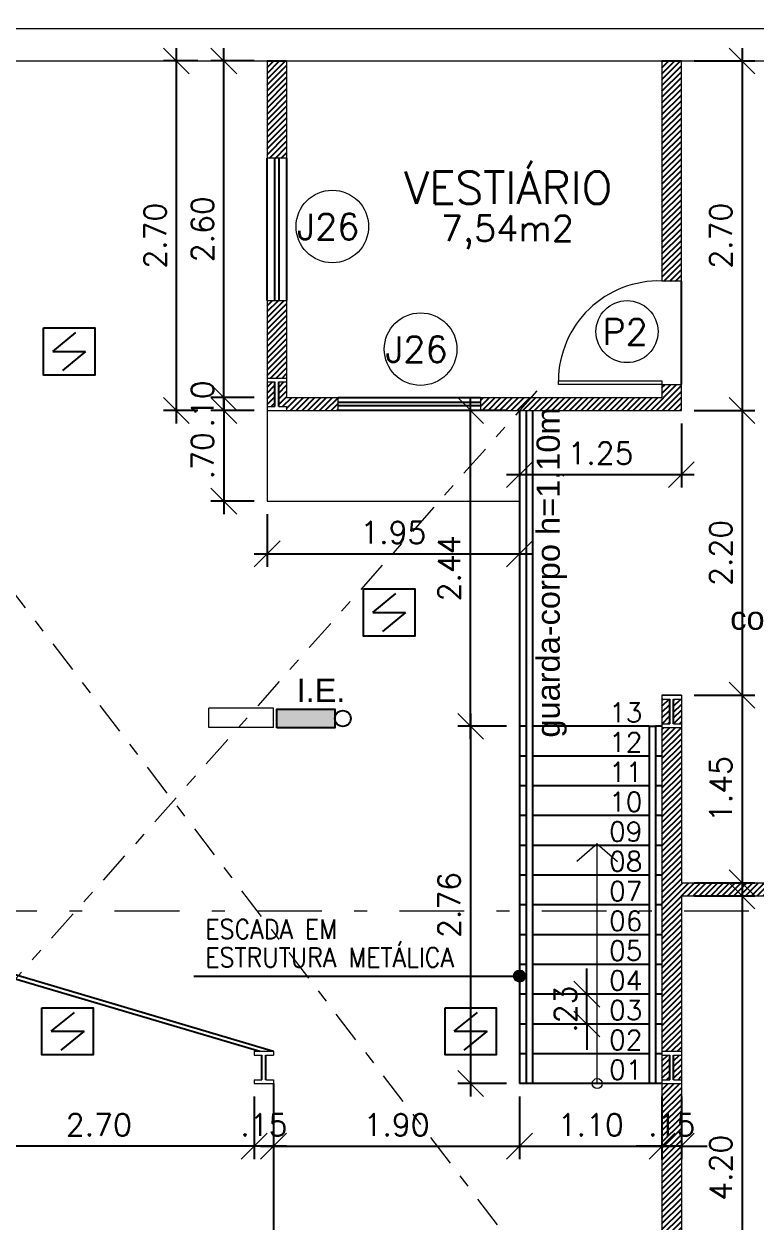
# Model space of a CAD drawing. Header units: millimetres. Extents: x 521 to 1055, y 261 to 520.
# Drawn here: x 747.02 to 752.68, y 495.5 to 504.75 of the extents above; entities that cross this region are included whole.
import ezdxf
from ezdxf.enums import TextEntityAlignment as Align

# ---------------------------------------------------------------- set-up
doc = ezdxf.new("R2010")
doc.units = ezdxf.units.MM
for name, pattern in [('CONTINU', [0]), ('DASHDOT', [1, 0.5, -0.25, 0, -0.25]), ('DASHDOTX2', [2, 1, -0.5, 0, -0.5])]:
    doc.linetypes.add(name, pattern=pattern)
doc.layers.add('0.1', color=8, linetype='Continuous', lineweight=13)
doc.layers.add('ppci', color=8, linetype='Continuous')
doc.styles.add('80X50', font='romans.shx')
doc.styles.add('ROMANS', font='romans')
doc.styles.get("Standard").update_dxf_attribs({"font": 'romans.shx'})
doc.styles.add('STYLE1', font='sanss___.ttf')
doc.dimstyles.new('Fares Eng - 50', dxfattribs={"dimscale": 2, "dimtxt": 0.085, "dimasz": 0.1, "dimexe": 0.05, "dimexo": 0.05, "dimgap": 0.04, "dimtad": 1, "dimzin": 4, "dimdsep": 46, "dimtxsty": 'ROMANS', "dimblk1": 'OBLIQUE', "dimblk2": 'OBLIQUE', "dimsah": 1, "dimcen": 0.05, "dimdle": 0.05, "dimclrd": 8, "dimclre": 8, "dimclrt": 8, "dimaunit": 1, "dimadec": 0, "dimazin": 0, "dimtfac": 1, "dimtix": 1, "dimtmove": 2, "dimatfit": 0, "dimldrblk": 'OPEN90', "dimfxl": 1, "dimtolj": 1, "dimtzin": 0, "dimarcsym": 0})

# ---------------------------------------------------------------- blocks, each defined once
blk = doc.blocks.new('_OBLIQUE')
at = {"color": 0, "linetype": 'ByBlock'}
blk.add_line((-0.5, -0.5), (0.5, 0.5), dxfattribs=at)
blk = doc.blocks.new('*D3543')
at = {"layer": '0.1', "color": 8, "linetype": 'CONTINU', "lineweight": -2, "transparency": 16777216}
for p, q in [((748.8027, 496.4669), (748.8027, 495.9832)), ((748.9527, 496.4669), (748.9527, 495.9832)), ((748.8027, 496.0832), (748.6027, 496.0832)), ((748.9527, 496.0832), (748.8027, 496.0832)), ((748.9527, 496.0832), (749.1527, 496.0832))]:
    blk.add_line(p, q, dxfattribs=at)
at = {"layer": 'DEFPOINTS', "color": 0, "linetype": 'CONTINU', "lineweight": -2, "transparency": 16777216}
for p in [(748.8027, 496.5669), (748.9527, 496.5669), (748.8027, 496.0832)]:
    blk.add_point(p, dxfattribs=at)
at = {"layer": '0.1', "color": 8, "linetype": 'CONTINU', "lineweight": -2, "transparency": 16777216, "xscale": 0.2, "yscale": 0.2, "zscale": 0.2}
blk.add_blockref('_OBLIQUE', (748.8027, 496.0832), dxfattribs=at)
at = {"layer": '0.1', "color": 8, "linetype": 'CONTINU', "lineweight": -2, "transparency": 16777216, "xscale": 0.2, "yscale": 0.2, "zscale": 0.2, "rotation": 180}
blk.add_blockref('_OBLIQUE', (748.9527, 496.0832), dxfattribs=at)
at = {"layer": '0.1', "color": 8, "linetype": 'CONTINU', "lineweight": -2, "transparency": 16777216, "insert": (748.8777, 496.2482), "char_height": 0.17, "attachment_point": 5, "style": 'ROMANS'}
blk.add_mtext('\\A1;.15', dxfattribs=at)
blk = doc.blocks.new('_Open90')
at = {"color": 0, "linetype": 'ByBlock', "lineweight": -2}
for p, q in [((-0.5, 0.5), (0, 0)), ((0, 0), (-1, 0)), ((0, 0), (-0.5, -0.5))]:
    blk.add_line(p, q, dxfattribs=at)
blk = doc.blocks.new('*D3544')
at = {"layer": '0.1', "color": 8, "linetype": 'CONTINU', "lineweight": -2, "transparency": 16777216}
for p, q in [((746.2527, 496.4669), (746.2527, 495.9832)), ((748.9527, 496.4669), (748.9527, 495.9832)), ((749.0527, 496.0832), (746.1527, 496.0832))]:
    blk.add_line(p, q, dxfattribs=at)
at = {"layer": 'DEFPOINTS', "color": 0, "linetype": 'CONTINU', "lineweight": -2, "transparency": 16777216}
for p in [(746.2527, 496.5669), (748.9527, 496.5669), (746.2527, 496.0832)]:
    blk.add_point(p, dxfattribs=at)
at = {"layer": '0.1', "color": 8, "linetype": 'CONTINU', "lineweight": -2, "transparency": 16777216, "xscale": 0.2, "yscale": 0.2, "zscale": 0.2, "rotation": 180}
blk.add_blockref('_OBLIQUE', (746.2527, 496.0832), dxfattribs=at)
at = {"layer": '0.1', "color": 8, "linetype": 'CONTINU', "lineweight": -2, "transparency": 16777216, "xscale": 0.2, "yscale": 0.2, "zscale": 0.2}
blk.add_blockref('_OBLIQUE', (748.9527, 496.0832), dxfattribs=at)
at = {"layer": '0.1', "color": 8, "linetype": 'CONTINU', "lineweight": -2, "transparency": 16777216, "insert": (747.6027, 496.2482), "char_height": 0.17, "attachment_point": 5, "style": 'ROMANS'}
blk.add_mtext('\\A1;2.70', dxfattribs=at)
blk = doc.blocks.new('*D3551')
at = {"layer": '0.1', "color": 8, "linetype": 'CONTINU', "lineweight": -2, "transparency": 16777216}
for p, q in [((748.9527, 496.4669), (748.9527, 495.9832)), ((750.8527, 496.4669), (750.8527, 495.9832)), ((748.8527, 496.0832), (750.9527, 496.0832))]:
    blk.add_line(p, q, dxfattribs=at)
at = {"layer": 'DEFPOINTS', "color": 0, "linetype": 'CONTINU', "lineweight": -2, "transparency": 16777216}
for p in [(748.9527, 496.5669), (750.8527, 496.5669), (750.8527, 496.0832)]:
    blk.add_point(p, dxfattribs=at)
at = {"layer": '0.1', "color": 8, "linetype": 'CONTINU', "lineweight": -2, "transparency": 16777216, "xscale": 0.2, "yscale": 0.2, "zscale": 0.2, "rotation": 180}
blk.add_blockref('_OBLIQUE', (748.9527, 496.0832), dxfattribs=at)
at = {"layer": '0.1', "color": 8, "linetype": 'CONTINU', "lineweight": -2, "transparency": 16777216, "xscale": 0.2, "yscale": 0.2, "zscale": 0.2}
blk.add_blockref('_OBLIQUE', (750.8527, 496.0832), dxfattribs=at)
at = {"layer": '0.1', "color": 8, "linetype": 'CONTINU', "lineweight": -2, "transparency": 16777216, "insert": (749.9027, 496.2482), "char_height": 0.17, "attachment_point": 5, "style": 'ROMANS'}
blk.add_mtext('\\A1;1.90', dxfattribs=at)
blk = doc.blocks.new('*D3552')
at = {"layer": '0.1', "color": 8, "linetype": 'CONTINU', "lineweight": -2, "transparency": 16777216}
for p, q in [((751.9527, 496.4669), (751.9527, 495.9832)), ((752.1027, 496.4669), (752.1027, 495.9832)), ((751.9527, 496.0832), (751.7527, 496.0832)), ((752.1027, 496.0832), (751.9527, 496.0832)), ((752.1027, 496.0832), (752.3027, 496.0832))]:
    blk.add_line(p, q, dxfattribs=at)
at = {"layer": 'DEFPOINTS', "color": 0, "linetype": 'CONTINU', "lineweight": -2, "transparency": 16777216}
for p in [(751.9527, 496.5669), (752.1027, 496.5669), (751.9527, 496.0832)]:
    blk.add_point(p, dxfattribs=at)
at = {"layer": '0.1', "color": 8, "linetype": 'CONTINU', "lineweight": -2, "transparency": 16777216, "xscale": 0.2, "yscale": 0.2, "zscale": 0.2}
blk.add_blockref('_OBLIQUE', (751.9527, 496.0832), dxfattribs=at)
at = {"layer": '0.1', "color": 8, "linetype": 'CONTINU', "lineweight": -2, "transparency": 16777216, "xscale": 0.2, "yscale": 0.2, "zscale": 0.2, "rotation": 180}
blk.add_blockref('_OBLIQUE', (752.1027, 496.0832), dxfattribs=at)
at = {"layer": '0.1', "color": 8, "linetype": 'CONTINU', "lineweight": -2, "transparency": 16777216, "insert": (752.0277, 496.2482), "char_height": 0.17, "attachment_point": 5, "style": 'ROMANS'}
blk.add_mtext('\\A1;.15', dxfattribs=at)
blk = doc.blocks.new('*D3553')
at = {"layer": '0.1', "color": 8, "linetype": 'CONTINU', "lineweight": -2, "transparency": 16777216}
for p, q in [((750.4746, 499.4269), (750.4746, 496.4669)), ((750.7527, 499.3269), (750.3746, 499.3269)), ((750.7527, 496.5669), (750.3746, 496.5669))]:
    blk.add_line(p, q, dxfattribs=at)
at = {"layer": 'DEFPOINTS', "color": 0, "linetype": 'CONTINU', "lineweight": -2, "transparency": 16777216}
for p in [(750.8527, 499.3269), (750.4746, 496.5669), (750.8527, 496.5669)]:
    blk.add_point(p, dxfattribs=at)
at = {"layer": '0.1', "color": 8, "linetype": 'CONTINU', "lineweight": -2, "transparency": 16777216, "xscale": 0.2, "yscale": 0.2, "zscale": 0.2}
for p, rotation in [((750.4746, 499.3269), 90), ((750.4746, 496.5669), 270)]:
    blk.add_blockref('_OBLIQUE', p, dxfattribs=dict(at, rotation=rotation))
at = {"layer": '0.1', "color": 8, "linetype": 'CONTINU', "lineweight": -2, "transparency": 16777216, "insert": (750.3096, 497.9469), "char_height": 0.17, "attachment_point": 5, "rotation": 90, "style": 'ROMANS'}
blk.add_mtext('\\A1;2.76', dxfattribs=at)
blk = doc.blocks.new('*D3554')
at = {"layer": '0.1', "color": 8, "lineweight": -2, "transparency": 16777216}
for p, q in [((750.4746, 499.2269), (750.4746, 501.8669)), ((750.7527, 501.7669), (750.3746, 501.7669)), ((750.7527, 499.3269), (750.3746, 499.3269))]:
    blk.add_line(p, q, dxfattribs=at)
at = {"layer": 'DEFPOINTS', "color": 0, "lineweight": -2, "transparency": 16777216}
for p in [(750.4746, 501.7669), (750.8527, 501.7669), (750.8527, 499.3269)]:
    blk.add_point(p, dxfattribs=at)
at = {"layer": '0.1', "color": 8, "lineweight": -2, "transparency": 16777216, "xscale": 0.2, "yscale": 0.2, "zscale": 0.2}
for p, rotation in [((750.4746, 501.7669), 90), ((750.4746, 499.3269), 270)]:
    blk.add_blockref('_OBLIQUE', p, dxfattribs=dict(at, rotation=rotation))
at = {"layer": '0.1', "color": 8, "transparency": 16777216, "insert": (750.3096, 500.5469), "char_height": 0.17, "attachment_point": 5, "rotation": 90, "style": 'ROMANS'}
blk.add_mtext('\\A1;2.44', dxfattribs=at)
blk = doc.blocks.new('*D3555')
at = {"layer": '0.1', "color": 8, "linetype": 'CONTINU', "lineweight": -2, "transparency": 16777216}
for p, q in [((750.8527, 496.4669), (750.8527, 495.9832)), ((751.9527, 496.4669), (751.9527, 495.9832)), ((750.7527, 496.0832), (752.0527, 496.0832))]:
    blk.add_line(p, q, dxfattribs=at)
at = {"layer": 'DEFPOINTS', "color": 0, "linetype": 'CONTINU', "lineweight": -2, "transparency": 16777216}
for p in [(750.8527, 496.5669), (751.9527, 496.5669), (751.9527, 496.0832)]:
    blk.add_point(p, dxfattribs=at)
at = {"layer": '0.1', "color": 8, "linetype": 'CONTINU', "lineweight": -2, "transparency": 16777216, "xscale": 0.2, "yscale": 0.2, "zscale": 0.2, "rotation": 180}
blk.add_blockref('_OBLIQUE', (750.8527, 496.0832), dxfattribs=at)
at = {"layer": '0.1', "color": 8, "linetype": 'CONTINU', "lineweight": -2, "transparency": 16777216, "xscale": 0.2, "yscale": 0.2, "zscale": 0.2}
blk.add_blockref('_OBLIQUE', (751.9527, 496.0832), dxfattribs=at)
at = {"layer": '0.1', "color": 8, "linetype": 'CONTINU', "lineweight": -2, "transparency": 16777216, "insert": (751.4027, 496.2482), "char_height": 0.17, "attachment_point": 5, "style": 'ROMANS'}
blk.add_mtext('\\A1;1.10', dxfattribs=at)
blk = doc.blocks.new('*D3556')
at = {"layer": '0.1', "color": 8, "linetype": 'CONTINU', "lineweight": -2, "transparency": 16777216}
for p, q in [((751.3723, 497.2569), (751.3723, 497.4569)), ((751.2824, 497.2569), (751.2723, 497.2569)), ((751.3723, 497.0269), (751.3723, 497.2569)), ((751.2824, 497.0269), (751.2723, 497.0269)), ((751.3723, 497.0269), (751.3723, 496.8269))]:
    blk.add_line(p, q, dxfattribs=at)
at = {"layer": 'DEFPOINTS', "color": 0, "linetype": 'CONTINU', "lineweight": -2, "transparency": 16777216}
for p in [(751.3723, 497.2569), (751.3824, 497.2569), (751.3824, 497.0269)]:
    blk.add_point(p, dxfattribs=at)
at = {"layer": '0.1', "color": 8, "linetype": 'CONTINU', "lineweight": -2, "transparency": 16777216, "xscale": 0.2, "yscale": 0.2, "zscale": 0.2}
for p, rotation in [((751.3723, 497.2569), 270), ((751.3723, 497.0269), 90)]:
    blk.add_blockref('_OBLIQUE', p, dxfattribs=dict(at, rotation=rotation))
at = {"layer": '0.1', "color": 8, "linetype": 'CONTINU', "lineweight": -2, "transparency": 16777216, "insert": (751.2073, 497.1419), "char_height": 0.17, "attachment_point": 5, "rotation": 90, "style": 'ROMANS'}
blk.add_mtext('\\A1;.23', dxfattribs=at)
blk = doc.blocks.new('*D3561')
at = {"layer": '0.1', "color": 8, "linetype": 'CONTINU', "lineweight": -2, "transparency": 16777216}
for p, q in [((752.5714, 498.1169), (752.5714, 493.7169)), ((752.2027, 498.0169), (752.6714, 498.0169)), ((752.2027, 493.8169), (752.6714, 493.8169))]:
    blk.add_line(p, q, dxfattribs=at)
at = {"layer": 'DEFPOINTS', "color": 0, "linetype": 'CONTINU', "lineweight": -2, "transparency": 16777216}
for p in [(752.1027, 498.0169), (752.1027, 493.8169), (752.5714, 493.8169)]:
    blk.add_point(p, dxfattribs=at)
at = {"layer": '0.1', "color": 8, "linetype": 'CONTINU', "lineweight": -2, "transparency": 16777216, "xscale": 0.2, "yscale": 0.2, "zscale": 0.2}
for p, rotation in [((752.5714, 498.0169), 90), ((752.5714, 493.8169), 270)]:
    blk.add_blockref('_OBLIQUE', p, dxfattribs=dict(at, rotation=rotation))
at = {"layer": '0.1', "color": 8, "linetype": 'CONTINU', "lineweight": -2, "transparency": 16777216, "insert": (752.4064, 495.9169), "char_height": 0.17, "attachment_point": 5, "rotation": 90, "style": 'ROMANS'}
blk.add_mtext('\\A1;4.20', dxfattribs=at)
blk = doc.blocks.new('*D3562')
at = {"layer": '0.1', "color": 8, "lineweight": -2, "transparency": 16777216}
for p, q in [((752.5714, 499.6669), (752.5714, 498.0169)), ((752.2027, 499.5669), (752.6714, 499.5669)), ((752.2027, 498.1169), (752.6714, 498.1169))]:
    blk.add_line(p, q, dxfattribs=at)
at = {"layer": 'DEFPOINTS', "color": 0, "lineweight": -2, "transparency": 16777216}
for p in [(752.1027, 499.5669), (752.1027, 498.1169), (752.5714, 498.1169)]:
    blk.add_point(p, dxfattribs=at)
at = {"layer": '0.1', "color": 8, "lineweight": -2, "transparency": 16777216, "xscale": 0.2, "yscale": 0.2, "zscale": 0.2}
for p, rotation in [((752.5714, 499.5669), 90), ((752.5714, 498.1169), 270)]:
    blk.add_blockref('_OBLIQUE', p, dxfattribs=dict(at, rotation=rotation))
at = {"layer": '0.1', "color": 8, "transparency": 16777216, "insert": (752.4064, 498.8419), "char_height": 0.17, "attachment_point": 5, "rotation": 90, "style": 'ROMANS'}
blk.add_mtext('\\A1;1.45', dxfattribs=at)
blk = doc.blocks.new('*D3563')
at = {"layer": '0.1', "color": 8, "linetype": 'CONTINU', "lineweight": -2, "transparency": 16777216}
for p, q in [((752.5714, 501.8669), (752.5714, 499.4669)), ((752.2027, 501.7669), (752.6714, 501.7669)), ((752.2027, 499.5669), (752.6714, 499.5669))]:
    blk.add_line(p, q, dxfattribs=at)
at = {"layer": 'DEFPOINTS', "color": 0, "linetype": 'CONTINU', "lineweight": -2, "transparency": 16777216}
for p in [(752.1027, 501.7669), (752.1027, 499.5669), (752.5714, 499.5669)]:
    blk.add_point(p, dxfattribs=at)
at = {"layer": '0.1', "color": 8, "linetype": 'CONTINU', "lineweight": -2, "transparency": 16777216, "xscale": 0.2, "yscale": 0.2, "zscale": 0.2}
for p, rotation in [((752.5714, 501.7669), 90), ((752.5714, 499.5669), 270)]:
    blk.add_blockref('_OBLIQUE', p, dxfattribs=dict(at, rotation=rotation))
at = {"layer": '0.1', "color": 8, "linetype": 'CONTINU', "lineweight": -2, "transparency": 16777216, "insert": (752.4064, 500.6669), "char_height": 0.17, "attachment_point": 5, "rotation": 90, "style": 'ROMANS'}
blk.add_mtext('\\A1;2.20', dxfattribs=at)
blk = doc.blocks.new('*D3564')
at = {"layer": '0.1', "color": 8, "linetype": 'CONTINU', "lineweight": -2, "transparency": 16777216}
for p, q in [((752.5714, 504.5669), (752.5714, 501.6669)), ((752.2027, 504.4669), (752.6714, 504.4669)), ((752.2027, 501.7669), (752.6714, 501.7669))]:
    blk.add_line(p, q, dxfattribs=at)
at = {"layer": 'DEFPOINTS', "color": 0, "linetype": 'CONTINU', "lineweight": -2, "transparency": 16777216}
for p in [(752.1027, 504.4669), (752.1027, 501.7669), (752.5714, 501.7669)]:
    blk.add_point(p, dxfattribs=at)
at = {"layer": '0.1', "color": 8, "linetype": 'CONTINU', "lineweight": -2, "transparency": 16777216, "xscale": 0.2, "yscale": 0.2, "zscale": 0.2}
for p, rotation in [((752.5714, 504.4669), 90), ((752.5714, 501.7669), 270)]:
    blk.add_blockref('_OBLIQUE', p, dxfattribs=dict(at, rotation=rotation))
at = {"layer": '0.1', "color": 8, "linetype": 'CONTINU', "lineweight": -2, "transparency": 16777216, "insert": (752.4064, 503.1169), "char_height": 0.17, "attachment_point": 5, "rotation": 90, "style": 'ROMANS'}
blk.add_mtext('\\A1;2.70', dxfattribs=at)
blk = doc.blocks.new('*D3565')
at = {"layer": '0.1', "color": 8, "linetype": 'CONTINU', "lineweight": -2, "transparency": 16777216}
for p, q in [((748.5686, 501.8669), (748.5686, 502.0669)), ((748.8027, 501.8669), (748.4686, 501.8669)), ((748.5686, 501.7669), (748.5686, 501.8669)), ((748.8027, 501.7669), (748.4686, 501.7669)), ((748.5686, 501.7669), (748.5686, 501.5669))]:
    blk.add_line(p, q, dxfattribs=at)
at = {"layer": 'DEFPOINTS', "color": 0, "linetype": 'CONTINU', "lineweight": -2, "transparency": 16777216}
for p in [(748.5686, 501.8669), (748.9027, 501.8669), (748.9027, 501.7669)]:
    blk.add_point(p, dxfattribs=at)
at = {"layer": '0.1', "color": 8, "linetype": 'CONTINU', "lineweight": -2, "transparency": 16777216, "xscale": 0.2, "yscale": 0.2, "zscale": 0.2}
for p, rotation in [((748.5686, 501.8669), 270), ((748.5686, 501.7669), 90)]:
    blk.add_blockref('_OBLIQUE', p, dxfattribs=dict(at, rotation=rotation))
at = {"layer": '0.1', "color": 8, "linetype": 'CONTINU', "lineweight": -2, "transparency": 16777216, "insert": (748.4036, 501.8169), "char_height": 0.17, "attachment_point": 5, "rotation": 90, "style": 'ROMANS'}
blk.add_mtext('\\A1;.10', dxfattribs=at)
blk = doc.blocks.new('*D3566')
at = {"layer": '0.1', "color": 8, "linetype": 'CONTINU', "lineweight": -2, "transparency": 16777216}
for p, q in [((748.5686, 501.7669), (748.5686, 504.5669)), ((748.8027, 504.4669), (748.4686, 504.4669)), ((748.8027, 501.8669), (748.4686, 501.8669))]:
    blk.add_line(p, q, dxfattribs=at)
at = {"layer": 'DEFPOINTS', "color": 0, "linetype": 'CONTINU', "lineweight": -2, "transparency": 16777216}
for p in [(748.5686, 504.4669), (748.9027, 504.4669), (748.9027, 501.8669)]:
    blk.add_point(p, dxfattribs=at)
at = {"layer": '0.1', "color": 8, "linetype": 'CONTINU', "lineweight": -2, "transparency": 16777216, "xscale": 0.2, "yscale": 0.2, "zscale": 0.2}
for p, rotation in [((748.5686, 504.4669), 90), ((748.5686, 501.8669), 270)]:
    blk.add_blockref('_OBLIQUE', p, dxfattribs=dict(at, rotation=rotation))
at = {"layer": '0.1', "color": 8, "linetype": 'CONTINU', "lineweight": -2, "transparency": 16777216, "insert": (748.4036, 503.1669), "char_height": 0.17, "attachment_point": 5, "rotation": 90, "style": 'ROMANS'}
blk.add_mtext('\\A1;2.60', dxfattribs=at)
blk = doc.blocks.new('*D3567')
at = {"layer": '0.1', "color": 8, "linetype": 'CONTINU', "lineweight": -2, "transparency": 16777216}
for p, q in [((748.5686, 501.8669), (748.5686, 500.9669)), ((748.8027, 501.7669), (748.4686, 501.7669)), ((748.8027, 501.0669), (748.4686, 501.0669))]:
    blk.add_line(p, q, dxfattribs=at)
at = {"layer": 'DEFPOINTS', "color": 0, "linetype": 'CONTINU', "lineweight": -2, "transparency": 16777216}
for p in [(748.9027, 501.7669), (748.5686, 501.0669), (748.9027, 501.0669)]:
    blk.add_point(p, dxfattribs=at)
at = {"layer": '0.1', "color": 8, "linetype": 'CONTINU', "lineweight": -2, "transparency": 16777216, "xscale": 0.2, "yscale": 0.2, "zscale": 0.2}
for p, rotation in [((748.5686, 501.7669), 90), ((748.5686, 501.0669), 270)]:
    blk.add_blockref('_OBLIQUE', p, dxfattribs=dict(at, rotation=rotation))
at = {"layer": '0.1', "color": 8, "linetype": 'CONTINU', "lineweight": -2, "transparency": 16777216, "insert": (748.4036, 501.4169), "char_height": 0.17, "attachment_point": 5, "rotation": 90, "style": 'ROMANS'}
blk.add_mtext('\\A1;.70', dxfattribs=at)
blk = doc.blocks.new('*D3568')
at = {"layer": '0.1', "color": 8, "linetype": 'CONTINU', "lineweight": -2, "transparency": 16777216}
for p, q in [((748.2016, 501.6669), (748.2016, 504.5669)), ((748.3686, 504.4669), (748.1016, 504.4669)), ((748.3686, 501.7669), (748.1016, 501.7669))]:
    blk.add_line(p, q, dxfattribs=at)
at = {"layer": 'DEFPOINTS', "color": 0, "linetype": 'CONTINU', "lineweight": -2, "transparency": 16777216}
for p in [(748.2016, 504.4669), (748.4686, 504.4669), (748.4686, 501.7669)]:
    blk.add_point(p, dxfattribs=at)
at = {"layer": '0.1', "color": 8, "linetype": 'CONTINU', "lineweight": -2, "transparency": 16777216, "xscale": 0.2, "yscale": 0.2, "zscale": 0.2}
for p, rotation in [((748.2016, 504.4669), 90), ((748.2016, 501.7669), 270)]:
    blk.add_blockref('_OBLIQUE', p, dxfattribs=dict(at, rotation=rotation))
at = {"layer": '0.1', "color": 8, "linetype": 'CONTINU', "lineweight": -2, "transparency": 16777216, "insert": (748.0366, 503.1169), "char_height": 0.17, "attachment_point": 5, "rotation": 90, "style": 'ROMANS'}
blk.add_mtext('\\A1;2.70', dxfattribs=at)
blk = doc.blocks.new('*D3569')
at = {"layer": '0.1', "color": 8, "linetype": 'CONTINU', "lineweight": -2, "transparency": 16777216}
for p, q in [((748.9027, 500.9669), (748.9027, 500.5595)), ((750.8527, 500.9669), (750.8527, 500.5595)), ((748.8027, 500.6595), (750.9527, 500.6595))]:
    blk.add_line(p, q, dxfattribs=at)
at = {"layer": 'DEFPOINTS', "color": 0, "linetype": 'CONTINU', "lineweight": -2, "transparency": 16777216}
for p in [(748.9027, 501.0669), (750.8527, 501.0669), (750.8527, 500.6595)]:
    blk.add_point(p, dxfattribs=at)
at = {"layer": '0.1', "color": 8, "linetype": 'CONTINU', "lineweight": -2, "transparency": 16777216, "xscale": 0.2, "yscale": 0.2, "zscale": 0.2, "rotation": 180}
blk.add_blockref('_OBLIQUE', (748.9027, 500.6595), dxfattribs=at)
at = {"layer": '0.1', "color": 8, "linetype": 'CONTINU', "lineweight": -2, "transparency": 16777216, "xscale": 0.2, "yscale": 0.2, "zscale": 0.2}
blk.add_blockref('_OBLIQUE', (750.8527, 500.6595), dxfattribs=at)
at = {"layer": '0.1', "color": 8, "linetype": 'CONTINU', "lineweight": -2, "transparency": 16777216, "insert": (749.8777, 500.8245), "char_height": 0.17, "attachment_point": 5, "style": 'ROMANS'}
blk.add_mtext('\\A1;1.95', dxfattribs=at)
blk = doc.blocks.new('*D3570')
at = {"layer": '0.1', "color": 8, "linetype": 'CONTINU', "lineweight": -2, "transparency": 16777216}
for p, q in [((750.8527, 501.6669), (750.8527, 501.1713)), ((752.1027, 501.6669), (752.1027, 501.1713)), ((750.7527, 501.2713), (752.2027, 501.2713))]:
    blk.add_line(p, q, dxfattribs=at)
at = {"layer": 'DEFPOINTS', "color": 0, "linetype": 'CONTINU', "lineweight": -2, "transparency": 16777216}
for p in [(750.8527, 501.7669), (752.1027, 501.7669), (752.1027, 501.2713)]:
    blk.add_point(p, dxfattribs=at)
at = {"layer": '0.1', "color": 8, "linetype": 'CONTINU', "lineweight": -2, "transparency": 16777216, "xscale": 0.2, "yscale": 0.2, "zscale": 0.2, "rotation": 180}
blk.add_blockref('_OBLIQUE', (750.8527, 501.2713), dxfattribs=at)
at = {"layer": '0.1', "color": 8, "linetype": 'CONTINU', "lineweight": -2, "transparency": 16777216, "xscale": 0.2, "yscale": 0.2, "zscale": 0.2}
blk.add_blockref('_OBLIQUE', (752.1027, 501.2713), dxfattribs=at)
at = {"layer": '0.1', "color": 8, "linetype": 'CONTINU', "lineweight": -2, "transparency": 16777216, "insert": (751.4777, 501.4363), "char_height": 0.17, "attachment_point": 5, "style": 'ROMANS'}
blk.add_mtext('\\A1;1.25', dxfattribs=at)
blk = doc.blocks.new('*D3573')
at = {"layer": '0.1', "color": 8, "linetype": 'CONTINU', "lineweight": -2, "transparency": 16777216}
for p, q in [((753.0608, 504.5669), (753.0608, 498.0169)), ((752.7714, 504.4669), (753.1608, 504.4669)), ((752.7714, 498.1169), (753.1608, 498.1169))]:
    blk.add_line(p, q, dxfattribs=at)
at = {"layer": 'DEFPOINTS', "color": 0, "linetype": 'CONTINU', "lineweight": -2, "transparency": 16777216}
for p in [(752.6714, 504.4669), (752.6714, 498.1169), (753.0608, 498.1169)]:
    blk.add_point(p, dxfattribs=at)
at = {"layer": '0.1', "color": 8, "linetype": 'CONTINU', "lineweight": -2, "transparency": 16777216, "xscale": 0.2, "yscale": 0.2, "zscale": 0.2}
for p, rotation in [((753.0608, 504.4669), 90), ((753.0608, 498.1169), 270)]:
    blk.add_blockref('_OBLIQUE', p, dxfattribs=dict(at, rotation=rotation))
at = {"layer": '0.1', "color": 8, "linetype": 'CONTINU', "lineweight": -2, "transparency": 16777216, "insert": (752.8958, 501.2919), "char_height": 0.17, "attachment_point": 5, "rotation": 90, "style": 'ROMANS'}
blk.add_mtext('\\A1;6.35', dxfattribs=at)
blk = doc.blocks.new('ÁREA')
for p in [(0.00005, 0.003762), (0, 0)]:
    blk.add_attdef('COMPARTIMENTO', text='', height=0.0025).set_placement(p, align=Align.CENTER)
at = {"color": 1}
for p in [(-0.00005, -0.003762), (-0.000099, -0.007523)]:
    blk.add_attdef('ÁREA', text='', height=0.002, dxfattribs=at).set_placement(p, align=Align.CENTER)

msp = doc.modelspace()

# ---------------------------------------------------------------- hatches: boundary and pattern name
at = {"layer": '0.1', "linetype": 'CONTINU', "lineweight": -2}
h = msp.add_hatch(dxfattribs=at)
h.set_pattern_fill('ANSI31', color=8, scale=0.01, style=0)
h.set_pattern_definition([(45, (748.90272, 501.766922), (-0.02245064, 0.02245064), [])])
h.paths.add_polyline_path([(752.10272, 504.46692), (751.95272, 504.46692), (751.95272, 502.76692), (752.10272, 502.76692)])
h.paths.add_polyline_path([(752.10272, 501.96692), (751.95272, 501.96692), (751.95272, 501.86692), (750.9414, 501.86692), (750.85272, 501.76692), (752.10272, 501.76692)])
h.paths.add_polyline_path([(750.9414, 501.86692), (750.55032, 501.86692), (750.55032, 501.76692), (750.85272, 501.76692)])
h.paths.add_polyline_path([(749.45032, 501.86692), (749.05272, 501.86692), (749.05272, 501.98692), (748.99272, 501.98692), (748.99272, 501.79692), (749.05272, 501.79692), (749.05272, 501.76692), (749.45032, 501.76692)])
h.paths.add_polyline_path([(748.96272, 501.98692), (748.90272, 501.98692), (748.90272, 501.79692), (748.96272, 501.79692)])
h.paths.add_polyline_path([(749.05272, 502.61692), (748.90272, 502.61692), (748.90272, 502.01692), (749.05272, 502.01692)])
h.paths.add_polyline_path([(749.05272, 504.46692), (748.90272, 504.46692), (748.90272, 503.71692), (749.05272, 503.71692)])
h = msp.add_hatch(dxfattribs=at)
h.set_pattern_fill('ANSI31', color=8, scale=0.01, style=0)
h.set_pattern_definition([(45, (751.811172, 493.816922), (-0.02245064, 0.02245064), [])])
h.paths.add_polyline_path([(752.10272, 499.31692), (751.95272, 499.31692), (751.95272, 498.11692), (751.95272, 497.90205), (752.10272, 497.90205), (752.10272, 498.01692), (753.05272, 498.01692), (753.05272, 498.11692), (752.10272, 498.11692)])
h.paths.add_polyline_path([(752.10272, 499.53692), (752.04272, 499.53692), (752.04272, 499.34692), (752.10272, 499.34692)])
h.paths.add_polyline_path([(752.01272, 499.53692), (751.95272, 499.53692), (751.95272, 499.34692), (752.01272, 499.34692)])
h.paths.add_polyline_path([(753.85272, 498.11692), (753.85272, 498.01692), (754.80272, 498.01692), (754.80272, 498.11692)])
h.paths.add_polyline_path([(752.10272, 497.90205), (751.95272, 497.90205), (751.95272, 496.81692), (752.10272, 496.81692)])
h.paths.add_polyline_path([(752.01272, 496.78692), (751.95272, 496.78692), (751.95272, 496.59692), (752.01272, 496.59692)])
h.paths.add_polyline_path([(752.10272, 496.78692), (752.04272, 496.78692), (752.04272, 496.59692), (752.10272, 496.59692)])
h.paths.add_polyline_path([(751.95272, 493.81692), (752.10272, 493.81692), (752.10272, 496.56692), (751.95272, 496.56692)])
h.paths.add_polyline_path([(751.81117, 496.12074), (752.24427, 496.12074), (752.24427, 496.37574), (751.81117, 496.37574)], flags=9)
h = msp.add_hatch(color=8, dxfattribs=at)
h.paths.add_polyline_path([(750.85272, 497.44015, 0.4142136), (750.8096, 497.39703), (750.85272, 497.39703)])
h.paths.add_polyline_path([(750.85272, 497.44015), (750.85272, 497.39703), (750.89584, 497.39703, 0.4142136)])
h.paths.add_polyline_path([(750.89584, 497.39703), (750.8096, 497.39703, 1)])
at = {"layer": 'ppci'}
msp.add_hatch(color=10, dxfattribs=at).paths.add_polyline_path([(749.42642, 499.31604), (749.42642, 499.45854), (748.9779, 499.45854), (748.9779, 499.31604)])

# ---------------------------------------------------------------- linework, layer by layer
at = {"layer": '0.1', "color": 7}
for p, q in [((743.55272, 504.71692), (755.45272, 504.71692)), ((743.80272, 504.46692), (748.90272, 504.46692)), ((748.90272, 504.46692), (748.90272, 503.71692)), ((749.05272, 504.46692), (749.05272, 503.71692)), ((749.05272, 504.46692), (751.95272, 504.46692)), ((751.95272, 504.46692), (751.95272, 502.76692)), ((752.10272, 504.46692), (755.30272, 504.46692)), ((752.10272, 502.76692), (752.10272, 504.46692)), ((749.05272, 503.71692), (748.90272, 503.71692)), ((752.10272, 502.76692), (751.95272, 502.76692)), ((748.90272, 502.61692), (749.05272, 502.61692)), ((748.90272, 502.61692), (748.90272, 501.76692)), ((749.05272, 502.61692), (749.05272, 501.86692)), ((751.95272, 501.96692), (752.10272, 501.96692)), ((751.95272, 501.96692), (751.95272, 501.86692)), ((752.10272, 501.76692), (752.10272, 501.96692)), ((749.05272, 501.86692), (749.45032, 501.86692)), ((749.45032, 501.76692), (749.45032, 501.86692)), ((750.55032, 501.86692), (750.55032, 501.76692)), ((750.55032, 501.86692), (751.95272, 501.86692)), ((748.90272, 501.76692), (749.45032, 501.76692)), ((750.55032, 501.76692), (752.10272, 501.76692)), ((751.95272, 499.56692), (752.10272, 499.56692)), ((752.10272, 499.56692), (751.95272, 499.56692)), ((751.95272, 499.54617), (751.95272, 498.11692)), ((752.10272, 499.56692), (752.10272, 498.11692)), ((751.95272, 498.11692), (751.95272, 493.81692)), ((752.10272, 498.11692), (753.05272, 498.11692)), ((752.10272, 498.01692), (753.05272, 498.01692)), ((752.10272, 498.01692), (752.10272, 493.81692))]:
    msp.add_line(p, q, dxfattribs=at)
at = {"layer": '0.1', "color": 8, "linetype": 'DASHDOT', "ltscale": 0.5}
for p, q in [((752.14148, 493.57026), (743.58398, 504.75276)), ((750.98648, 501.91776), (743.58398, 493.57026))]:
    msp.add_line(p, q, dxfattribs=at)
at = {"layer": '0.1', "color": 8, "linetype": 'CONTINU', "lineweight": -2}
for p, q in [((748.90272, 504.46692), (749.05272, 504.46692)), ((751.95272, 504.46692), (752.10272, 504.46692)), ((748.90272, 502.61692), (748.90272, 503.71692)), ((748.96272, 502.61692), (748.96272, 503.71692)), ((748.99272, 503.71692), (748.99272, 502.61692)), ((749.05272, 503.71692), (749.05272, 502.61692)), ((752.10272, 501.96692), (752.10272, 502.76692)), ((748.96272, 501.79692), (748.96272, 501.98692)), ((748.99272, 501.79692), (748.99272, 501.98692)), ((749.45032, 501.86692), (750.55032, 501.86692)), ((749.45032, 501.83192), (750.55032, 501.83192)), ((750.55032, 501.80192), (749.45032, 501.80192)), ((750.55032, 501.76692), (749.45032, 501.76692)), ((750.85272, 501.76692), (750.85272, 498.40692)), ((752.01272, 499.34692), (752.01272, 499.53692)), ((752.04272, 499.34692), (752.04272, 499.53692)), ((750.90272, 499.32692), (750.85272, 499.32692)), ((751.85272, 499.32692), (750.95272, 499.32692)), ((751.95272, 499.32692), (751.90272, 499.32692)), ((750.90272, 499.09692), (750.85272, 499.09692)), ((751.85272, 499.09692), (750.95272, 499.09692)), ((751.95272, 499.09692), (751.90272, 499.09692)), ((750.90272, 498.86692), (750.85272, 498.86692)), ((751.85272, 498.86692), (750.95272, 498.86692)), ((751.95272, 498.86692), (751.90272, 498.86692)), ((750.90272, 498.63692), (750.85272, 498.63692)), ((751.85272, 498.63692), (750.95272, 498.63692)), ((751.95272, 498.63692), (751.90272, 498.63692)), ((750.85272, 498.40692), (750.85272, 496.56692)), ((750.90272, 498.40692), (750.85272, 498.40692)), ((751.85272, 498.40692), (750.95272, 498.40692)), ((751.95272, 498.40692), (751.90272, 498.40692)), ((750.90272, 498.17692), (750.85272, 498.17692)), ((751.85272, 498.17692), (750.95272, 498.17692)), ((751.95272, 498.17692), (751.90272, 498.17692)), ((750.90272, 497.94692), (750.85272, 497.94692)), ((751.85272, 497.94692), (750.95272, 497.94692)), ((751.95272, 497.94692), (751.90272, 497.94692)), ((750.90272, 497.71692), (750.85272, 497.71692)), ((751.85272, 497.71692), (750.95272, 497.71692)), ((751.95272, 497.71692), (751.90272, 497.71692)), ((746.24837, 497.58692), (748.84712, 496.81692)), ((746.25272, 497.61692), (748.95272, 496.81692)), ((750.90272, 497.48692), (750.85272, 497.48692)), ((751.85272, 497.48692), (750.95272, 497.48692)), ((751.95272, 497.48692), (751.90272, 497.48692)), ((748.33555, 497.39703), (750.891, 497.39703)), ((750.90272, 497.25692), (750.85272, 497.25692)), ((751.85272, 497.25692), (750.95272, 497.25692)), ((751.95272, 497.25692), (751.90272, 497.25692)), ((750.90272, 497.02692), (750.85272, 497.02692)), ((751.85272, 497.02692), (750.95272, 497.02692)), ((751.95272, 497.02692), (751.90272, 497.02692)), ((748.86272, 496.59692), (748.86272, 496.78692)), ((748.89272, 496.59692), (748.89272, 496.78692)), ((750.90272, 496.79692), (750.85272, 496.79692)), ((751.85272, 496.79692), (750.95272, 496.79692)), ((751.95272, 496.79692), (751.90272, 496.79692)), ((752.01272, 496.59692), (752.01272, 496.78692)), ((752.04272, 496.59692), (752.04272, 496.78692)), ((748.95272, 496.56692), (748.95272, 493.81692)), ((750.90272, 496.56692), (750.85272, 496.56692)), ((751.85272, 496.56692), (750.95272, 496.56692)), ((751.95272, 496.56692), (751.90272, 496.56692))]:
    msp.add_line(p, q, dxfattribs=at)
at = {"layer": '0.1', "color": 8}
for p, q in [((748.90272, 502.01692), (748.90272, 501.98692)), ((748.90272, 502.01692), (749.05272, 502.01692)), ((748.90272, 501.98692), (748.96272, 501.98692)), ((748.99272, 501.98692), (749.05272, 501.98692)), ((749.05272, 502.01692), (749.05272, 501.98692)), ((748.90272, 501.79692), (748.90272, 501.76692)), ((748.90272, 501.79692), (748.96272, 501.79692)), ((748.90272, 501.76692), (749.05272, 501.76692)), ((748.90272, 501.76692), (748.90272, 501.06692)), ((748.99272, 501.79692), (749.05272, 501.79692)), ((749.05272, 501.79692), (749.05272, 501.76692)), ((749.05272, 501.79692), (749.05272, 501.76692)), ((748.90272, 501.06692), (750.85272, 501.06692)), ((751.95272, 499.56692), (751.95272, 499.53692)), ((751.95272, 499.53692), (752.01272, 499.53692)), ((752.04272, 499.53692), (752.10272, 499.53692)), ((752.10272, 499.56692), (752.10272, 499.53692)), ((748.95272, 499.46692), (748.45272, 499.46692)), ((748.45272, 499.31692), (748.45272, 499.46692)), ((748.95272, 499.31692), (748.95272, 499.46692)), ((751.95272, 499.34692), (751.95272, 499.31692)), ((751.95272, 499.34692), (752.01272, 499.34692)), ((752.04272, 499.34692), (752.10272, 499.34692)), ((752.10272, 499.34692), (752.10272, 499.31692)), ((748.95272, 499.31692), (748.45272, 499.31692)), ((751.95272, 499.31692), (752.10272, 499.31692)), ((751.45272, 498.4179), (751.29531, 498.28315)), ((751.45272, 496.56692), (751.45272, 498.4179)), ((751.45272, 498.4179), (751.61013, 498.28315)), ((748.80272, 496.81692), (748.80272, 496.78692)), ((748.80272, 496.81692), (748.95272, 496.81692)), ((748.80272, 496.78692), (748.86272, 496.78692)), ((748.89272, 496.78692), (748.95272, 496.78692)), ((748.95272, 496.81692), (748.95272, 496.78692)), ((751.95272, 496.81692), (751.95272, 496.78692)), ((751.95272, 496.81692), (752.10272, 496.81692)), ((751.95272, 496.78692), (752.01272, 496.78692)), ((752.04272, 496.78692), (752.10272, 496.78692)), ((752.10272, 496.81692), (752.10272, 496.78692)), ((748.80272, 496.59692), (748.80272, 496.56692)), ((748.80272, 496.59692), (748.86272, 496.59692)), ((748.80272, 496.56692), (748.95272, 496.56692)), ((748.89272, 496.59692), (748.95272, 496.59692)), ((748.95272, 496.59692), (748.95272, 496.56692)), ((751.95272, 496.59692), (751.95272, 496.56692)), ((751.95272, 496.59692), (752.01272, 496.59692)), ((751.95272, 496.56692), (752.10272, 496.56692)), ((752.04272, 496.59692), (752.10272, 496.59692)), ((752.10272, 496.59692), (752.10272, 496.56692))]:
    msp.add_line(p, q, dxfattribs=at)
at = {"layer": '0.1', "color": 8, "linetype": 'DASHDOTX2', "ltscale": 0.5}
msp.add_line((667.42476, 497.90205), (756.12641, 497.90205), dxfattribs=at)
at = {"layer": '0.1', "color": 8}
msp.add_lwpolyline([(751.15272, 501.99692), (751.95272, 501.99692), (751.95272, 501.96692), (751.15272, 501.96692)], close=True, dxfattribs=at)
for centre, radius in [((749.40636, 503.18833), 0.28038), ((751.68273, 502.37585), 0.23964), ((750.08837, 502.2409), 0.28038), ((751.45272, 496.56692), 0.03865)]:
    msp.add_circle(centre, radius, dxfattribs=at)
at = {"layer": '0.1', "color": 8, "linetype": 'CONTINU', "lineweight": -2}
msp.add_circle((750.85272, 497.39703), 0.04312, dxfattribs=at)
at = {"layer": '0.1', "color": 8}
msp.add_arc((751.92758, 501.99246), 0.77487, 88.140818, 179.669801, dxfattribs=at)
at = {"layer": 'ppci', "color": 10, "linetype": 'Continuous'}
for p, q in [((747.24594, 502.22186), (747.42457, 502.36817)), ((747.24594, 502.22186), (747.49925, 502.22186)), ((747.49925, 502.22186), (747.32062, 502.07555)), ((749.71946, 500.20586), (749.89809, 500.35217)), ((749.71946, 500.20586), (749.97277, 500.20586)), ((749.97277, 500.20586), (749.79414, 500.05955)), ((747.23473, 496.97053), (747.41336, 497.11684)), ((750.34798, 496.97053), (750.52661, 497.11684)), ((747.23473, 496.97053), (747.48804, 496.97053)), ((747.48804, 496.97053), (747.30941, 496.82421)), ((750.34798, 496.97053), (750.60129, 496.97053)), ((750.60129, 496.97053), (750.42266, 496.82421))]:
    msp.add_line(p, q, dxfattribs=at)
at = {"layer": 'ppci', "color": 10, "linetype": 'CONTINU', "lineweight": -2}
for p, q in [((750.90272, 501.76692), (750.90272, 498.40692)), ((750.95272, 501.76692), (750.95272, 498.40692)), ((751.85272, 499.32692), (751.85272, 496.56692)), ((751.85272, 499.32692), (751.90272, 499.32692)), ((751.90272, 499.32692), (751.90272, 496.56692)), ((750.90272, 498.40692), (750.90272, 496.56692)), ((750.95272, 498.40692), (750.95272, 496.56692)), ((750.95272, 496.56692), (750.90272, 496.56692)), ((751.90272, 496.56692), (751.85272, 496.56692))]:
    msp.add_line(p, q, dxfattribs=at)
at = {"layer": 'ppci', "color": 10, "linetype": 'Continuous'}
for points in [[(747.1747, 502.40407), (747.57049, 502.40407), (747.57049, 502.03965), (747.1747, 502.03965)], [(749.64821, 500.38807), (750.04401, 500.38807), (750.04401, 500.02365), (749.64821, 500.02365)], [(747.16349, 497.15274), (747.55929, 497.15274), (747.55929, 496.78832), (747.16349, 496.78832)], [(750.27674, 497.15274), (750.67254, 497.15274), (750.67254, 496.78832), (750.27674, 496.78832)]]:
    msp.add_lwpolyline(points, close=True, dxfattribs=at)
at = {"layer": 'ppci', "color": 10}
msp.add_lwpolyline([(748.9779, 499.31604), (748.9779, 499.45854), (749.42642, 499.45854), (749.42642, 499.31604)], close=True, dxfattribs=at)
msp.add_circle((749.4876, 499.38729), 0.06117, dxfattribs=at)

# ---------------------------------------------------------------- block references
at = {"layer": '0.1', "color": 8}
ref = msp.add_blockref('ÁREA', (750.76489, 503.36215), dxfattribs=dict(at, xscale=133.3333333333333, yscale=133.3333333333333, zscale=133.3333333333333))
ref.add_attrib('COMPARTIMENTO', 'VESTIÁRIO', dxfattribs={"layer": '0', "color": 3, "height": 0.25}).set_placement((750.76489, 503.36215), align=Align.CENTER)
ref.add_attrib('ÁREA', '7,54m2', dxfattribs={"layer": '0', "color": 1, "height": 0.2}).set_placement((750.75826, 503.0742), align=Align.CENTER)

# ---------------------------------------------------------------- texts
for s, p in [('J26', (749.13557, 503.08682)), ('P2', (751.49212, 502.27433)), ('J26', (749.81758, 502.13939))]:
    msp.add_text(s, height=0.2, dxfattribs=at).set_placement(p)
at = {"layer": '0.1', "color": 8, "style": '80X50'}
for s, p in [('13', (751.54466, 499.35867)), ('12', (751.54466, 499.12867)), ('11', (751.54466, 498.89867)), ('10', (751.54466, 498.66867)), ('09', (751.54466, 498.43867)), ('08', (751.54466, 498.20867)), ('07', (751.54466, 497.97867)), ('06', (751.54466, 497.74867)), ('05', (751.54466, 497.51867)), ('04', (751.54466, 497.28867)), ('03', (751.54466, 497.05867)), ('02', (751.54466, 496.82867)), ('01', (751.54466, 496.59867))]:
    msp.add_text(s, height=0.15, dxfattribs=at).set_placement(p)
at = {"layer": '0.1', "color": 8, "style": '80X50', "width": 0.9}
for s, p in [('ESCADA EM', (748.425, 497.68484)), ('ESTRUTURA METÁLICA', (748.425, 497.46674))]:
    msp.add_text(s, height=0.15, dxfattribs=at).set_placement(p)
at = {"layer": 'ppci', "color": 10, "style": 'STYLE1'}
msp.add_text('guarda-corpo h=1,10m', height=0.18, rotation=90, dxfattribs=at).set_placement((751.1636, 499.23956))
for s, p in [('coberto pelo HP-28', (752.48004, 500.07278)), ('I.E.', (749.12984, 499.51553))]:
    msp.add_text(s, height=0.18, dxfattribs=at).set_placement(p)

# ---------------------------------------------------------------- dimensions: what is measured, and where the dimension line sits
at = {"layer": '0.1', "color": 8, "linetype": 'CONTINU', "lineweight": -2}
for base, p1, p2, picture, middle in [((748.20157, 504.46692), (748.46858, 501.76692), (748.46858, 504.46692), '*D3568', (748.03657, 503.11692)), ((748.56858, 504.46692), (748.90272, 501.86692), (748.90272, 504.46692), '*D3566', (748.40358, 503.16692)), ((752.57135, 501.76692), (752.10272, 504.46692), (752.10272, 501.76692), '*D3564', (752.40635, 503.11692)), ((753.06078, 498.11692), (752.67135, 504.46692), (752.67135, 498.11692), '*D3573', (752.89578, 501.29192)), ((748.56858, 501.86692), (748.90272, 501.76692), (748.90272, 501.86692), '*D3565', (748.40358, 501.81692)), ((748.56858, 501.06692), (748.90272, 501.76692), (748.90272, 501.06692), '*D3567', (748.40358, 501.41692)), ((752.57135, 499.56692), (752.10272, 501.76692), (752.10272, 499.56692), '*D3563', (752.40635, 500.66692)), ((750.47464, 496.56692), (750.85272, 499.32692), (750.85272, 496.56692), '*D3553', (750.30964, 497.94692)), ((752.57135, 493.81692), (752.10272, 498.01692), (752.10272, 493.81692), '*D3561', (752.40635, 495.91692)), ((751.37232, 497.25692), (751.38237, 497.02692), (751.38237, 497.25692), '*D3556', (751.20732, 497.14192))]:
    dim = msp.add_linear_dim(base=base, p1=p1, p2=p2, angle=90, dimstyle='Fares Eng - 50', dxfattribs=at)
    dim.commit()
    dim.dimension.update_dxf_attribs({"geometry": picture, "text_midpoint": middle})
at = {"layer": '0.1', "color": 7}
for base, p1, p2, picture, middle in [((750.47464, 501.76692), (750.85272, 499.32692), (750.85272, 501.76692), '*D3554', (750.30964, 500.54692)), ((752.57135, 498.11692), (752.10272, 499.56692), (752.10272, 498.11692), '*D3562', (752.40635, 498.84192))]:
    dim = msp.add_linear_dim(base=base, p1=p1, p2=p2, angle=90, dimstyle='Fares Eng - 50', dxfattribs=at)
    dim.commit()
    dim.dimension.update_dxf_attribs({"geometry": picture, "text_midpoint": middle})
at = {"layer": '0.1', "color": 8, "linetype": 'CONTINU', "lineweight": -2}
for base, p1, p2, picture, middle in [((752.10272, 501.27126), (750.85272, 501.76692), (752.10272, 501.76692), '*D3570', (751.47772, 501.43626)), ((750.85272, 500.6595), (748.90272, 501.06692), (750.85272, 501.06692), '*D3569', (749.87772, 500.8245)), ((746.25272, 496.08324), (748.95272, 496.56692), (746.25272, 496.56692), '*D3544', (747.60272, 496.24824)), ((748.80272, 496.08324), (748.95272, 496.56692), (748.80272, 496.56692), '*D3543', (748.87772, 496.24824)), ((750.85272, 496.08324), (748.95272, 496.56692), (750.85272, 496.56692), '*D3551', (749.90272, 496.24824)), ((751.95272, 496.08324), (750.85272, 496.56692), (751.95272, 496.56692), '*D3555', (751.40272, 496.24824)), ((751.95272, 496.08324), (752.10272, 496.56692), (751.95272, 496.56692), '*D3552', (752.02772, 496.24824))]:
    dim = msp.add_linear_dim(base=base, p1=p1, p2=p2, dimstyle='Fares Eng - 50', dxfattribs=at)
    dim.commit()
    dim.dimension.update_dxf_attribs({"geometry": picture, "text_midpoint": middle})

doc.saveas('drawing.dxf')
